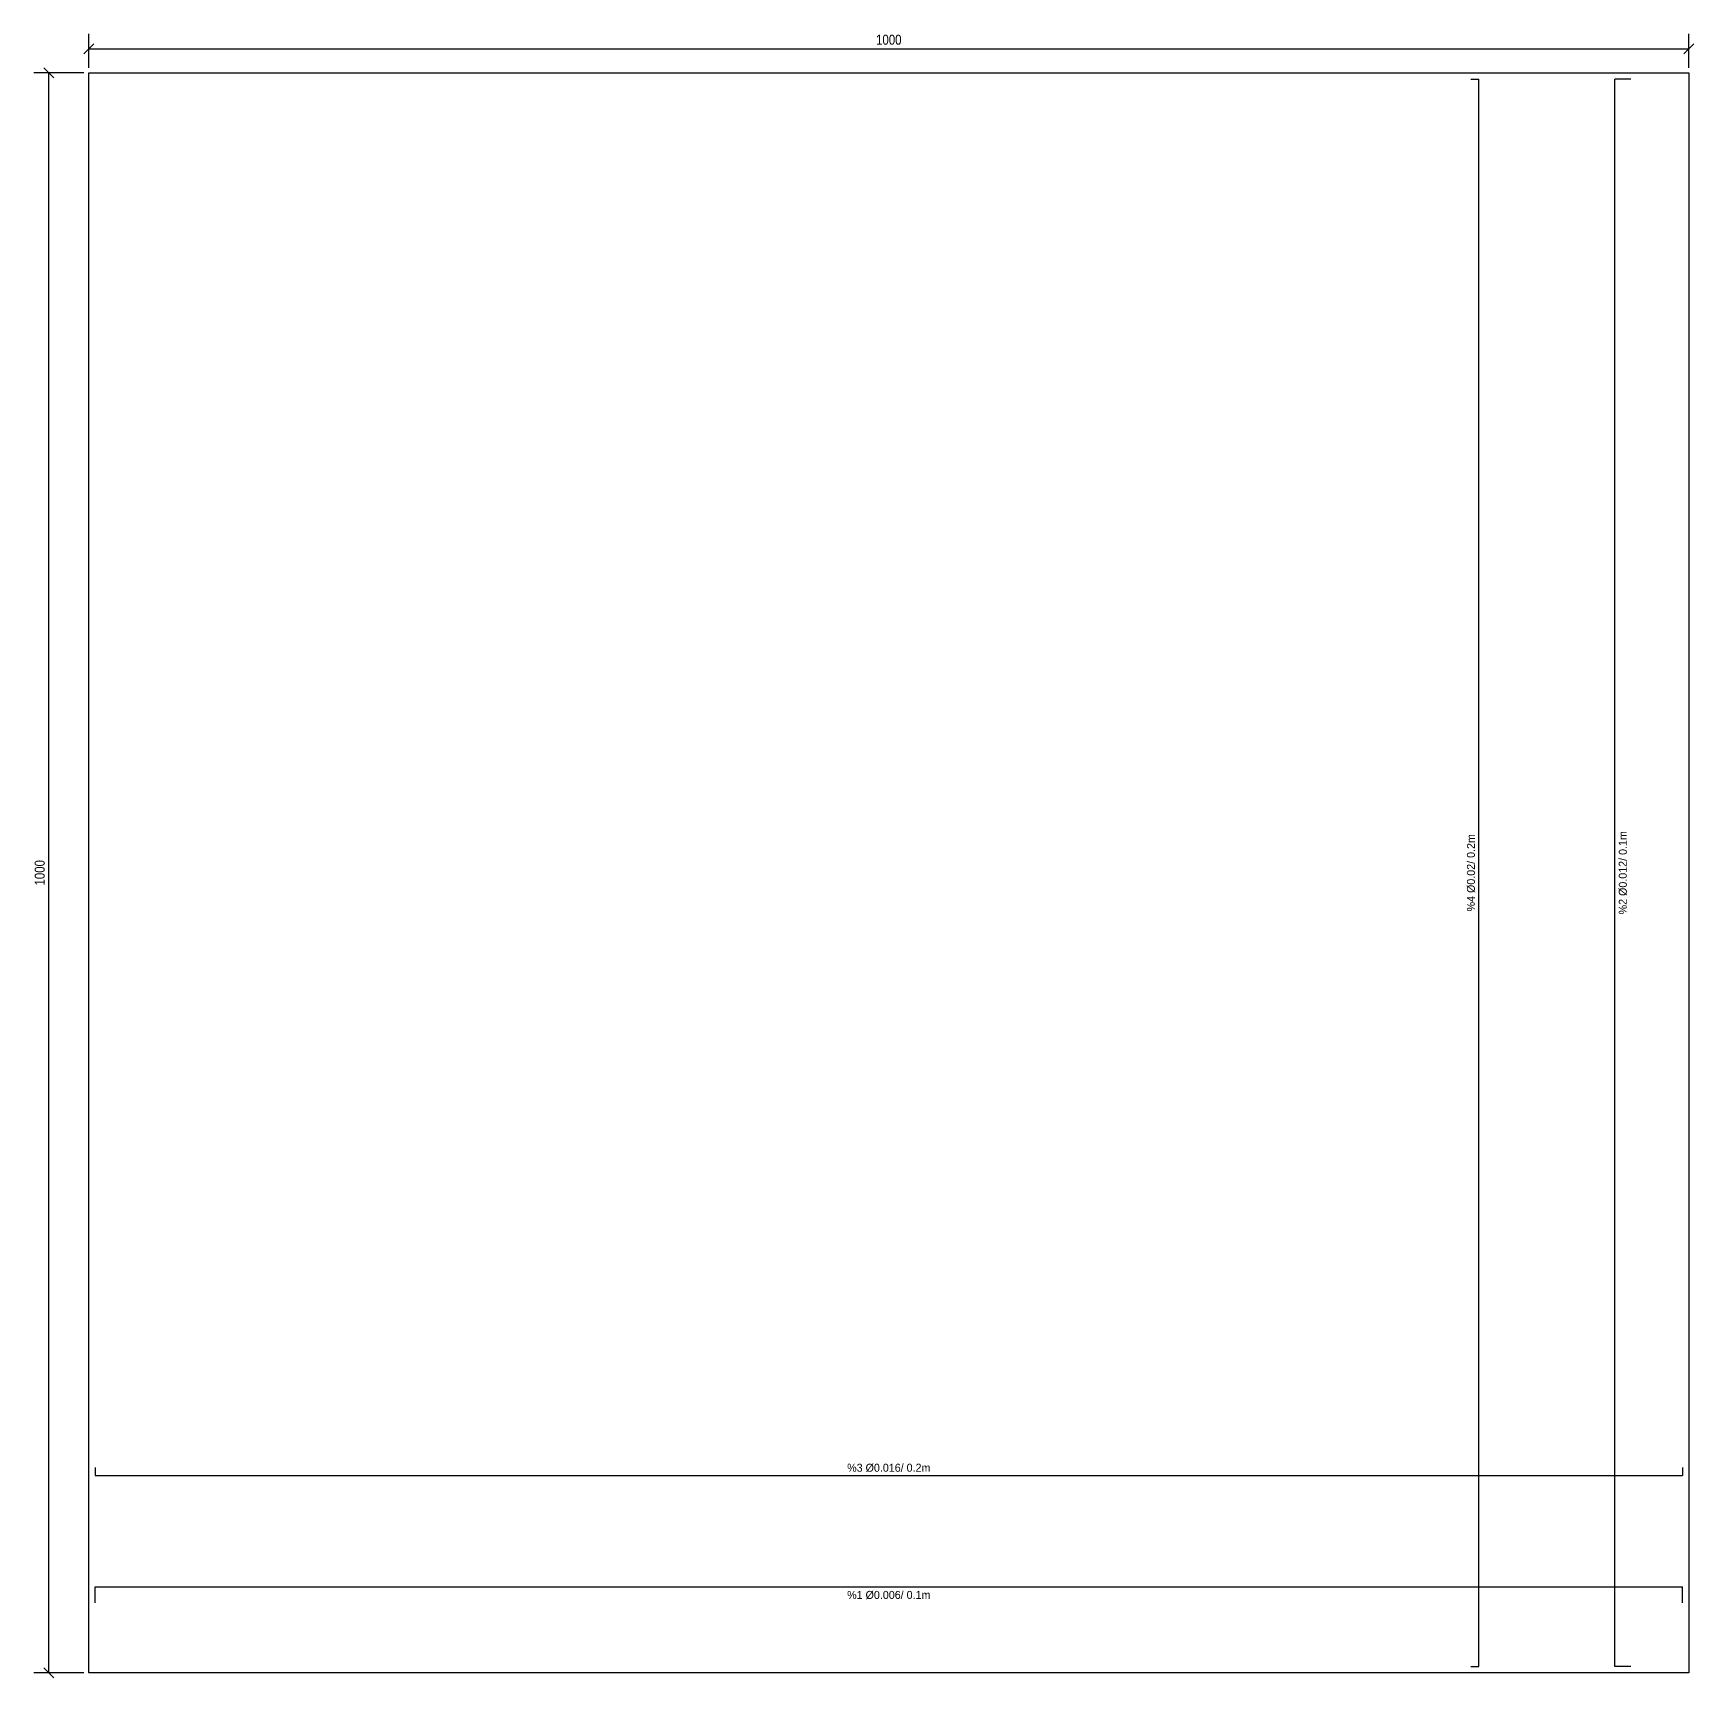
# Model space of a CAD drawing. Header units: metres. Extents: x -0.3 to 22, y -15 to 10.2.
# Drawn here: x 11.65 to 22.03, y -15.03 to -4.75 of the extents above; entities that cross this region are included whole.
import ezdxf
from ezdxf.enums import TextEntityAlignment as Align

# ---------------------------------------------------------------- set-up
doc = ezdxf.new("R2010")
doc.units = ezdxf.units.M
doc.styles.add('OpenSansCondensed-Light', font='OpenSansCondensed-Light.ttf')
doc.dimstyles.new('EZ_M_25_H25_CM', dxfattribs={"dimtxt": 0.0625, "dimasz": 0.0625, "dimexe": 0.09375, "dimexo": 0.03125, "dimgap": 0.025, "dimtad": 1, "dimlfac": 100, "dimzin": 12, "dimdsep": 46, "dimtxsty": 'OpenSansCondensed-Light', "dimtsz": 0.03125, "dimcen": 2.5, "dimazin": 3, "dimtfac": 0.5, "dimtmove": 2, "dimatfit": 3})

msp = doc.modelspace()

# ---------------------------------------------------------------- linework, layer by layer
for p, q in [((20.638, -5.04), (20.688, -5.04)), ((20.688, -14.96), (20.688, -5.04)), ((21.637, -5.04), (21.537, -5.04)), ((21.537, -14.96), (21.537, -5.04)), ((12.04, -13.718), (12.04, -13.768)), ((12.04, -13.768), (21.96, -13.768)), ((21.96, -13.718), (21.96, -13.768)), ((12.04, -14.563), (12.04, -14.463)), ((12.04, -14.463), (21.96, -14.463)), ((21.96, -14.563), (21.96, -14.463)), ((20.638, -14.96), (20.688, -14.96)), ((21.637, -14.96), (21.537, -14.96))]:
    msp.add_line(p, q)
msp.add_lwpolyline([(12, -15), (12, -5), (22, -5), (22, -15), (12, -15)])

# ---------------------------------------------------------------- texts
for s, p in [('%2 Ø0.012/ 0.1m', (21.587, -10)), ('%4 Ø0.02/ 0.2m', (20.638, -10))]:
    msp.add_text(s, height=0.05, rotation=90).set_placement(p, align=Align.MIDDLE)
for s, p in [('%3 Ø0.016/ 0.2m', (17, -13.718)), ('%1 Ø0.006/ 0.1m', (17, -14.513))]:
    msp.add_text(s, height=0.05).set_placement(p, align=Align.MIDDLE)

# ---------------------------------------------------------------- dimensions: what is measured, and where the dimension line sits
msp.add_linear_dim(base=(12, -4.85), p1=(12, -5), p2=(22, -5), dimstyle='EZ_M_25_H25_CM').render()
msp.add_linear_dim(base=(11.75, -15), p1=(12, -15), p2=(12, -5), angle=90, dimstyle='EZ_M_25_H25_CM').render()

doc.saveas('drawing.dxf')
